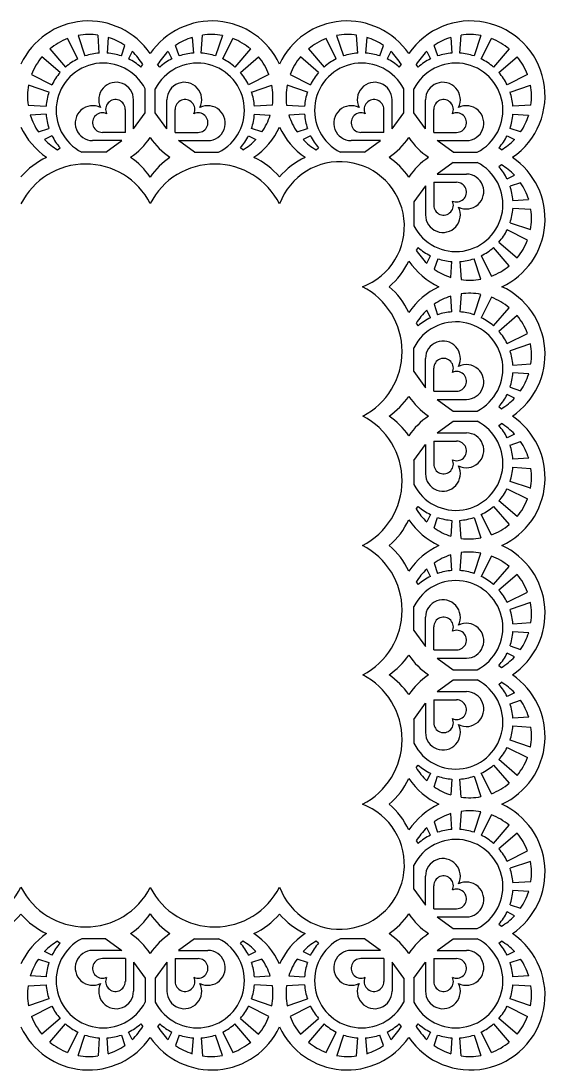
# Model space of a CAD drawing. Extents: x 252 to 535, y 219 to 426.
# Drawn here: x 431.4 to 534.9, y 218.9 to 426 of the extents above; entities that cross this region are included whole.
import ezdxf

# ---------------------------------------------------------------- set-up
doc = ezdxf.new("R2010")
doc.units = 0
doc.layers.get('0').update_dxf_attribs({"linetype": 'CONTINUOUS'})

msp = doc.modelspace()

# ---------------------------------------------------------------- linework, layer by layer
for p, q in [((442.63, 418.47), (440.63, 422.5)), ((442.71, 423.08), (444.06, 419.07)), ((446.88, 419.63), (446.64, 423.18)), ((448.64, 422.74), (448.43, 419.63)), ((465.27, 422.74), (465.48, 419.63)), ((467.03, 419.63), (467.27, 423.18)), ((471.2, 423.08), (469.86, 419.07)), ((471.29, 418.47), (473.28, 422.5)), ((493.69, 418.47), (491.7, 422.5)), ((493.77, 423.08), (495.12, 419.07)), ((497.95, 419.63), (497.71, 423.18)), ((499.71, 422.74), (499.5, 419.63)), ((516.34, 422.74), (516.55, 419.63)), ((518.1, 419.63), (518.34, 423.18)), ((522.27, 423.08), (520.92, 419.07)), ((522.35, 418.47), (524.35, 422.5)), ((437.12, 420.44), (440.23, 416.87)), ((451.25, 419.07), (451.95, 421.13)), ((462.66, 419.07), (461.96, 421.13)), ((476.79, 420.44), (473.68, 416.87)), ((488.19, 420.44), (491.3, 416.87)), ((502.32, 419.07), (503.01, 421.13)), ((513.73, 419.07), (513.03, 421.13)), ((527.86, 420.44), (524.75, 416.87)), ((439.14, 415.78), (435.57, 418.89)), ((453.41, 419.94), (452.68, 418.47)), ((460.5, 419.94), (461.23, 418.47)), ((474.77, 415.78), (478.34, 418.89)), ((490.21, 415.78), (486.64, 418.89)), ((504.48, 419.94), (503.75, 418.47)), ((511.57, 419.94), (512.3, 418.47)), ((525.84, 415.78), (529.41, 418.89)), ((455.08, 416.87), (455.49, 417.35)), ((458.83, 416.87), (458.42, 417.35)), ((506.15, 416.87), (506.56, 417.35)), ((509.9, 416.87), (509.49, 417.35)), ((433.51, 415.38), (437.54, 413.38)), ((480.4, 415.38), (476.37, 413.38)), ((484.58, 415.38), (488.6, 413.38)), ((531.47, 415.38), (527.44, 413.38)), ((436.94, 411.95), (432.93, 413.3)), ((455.96, 407.83), (455.96, 412.55)), ((457.96, 407.83), (457.96, 412.55)), ((476.97, 411.95), (480.98, 413.3)), ((488.01, 411.95), (484, 413.3)), ((507.02, 407.83), (507.02, 412.55)), ((509.02, 407.83), (509.02, 412.55)), ((528.04, 411.95), (532.05, 413.3)), ((453.66, 404.66), (453.66, 410.43)), ((460.26, 404.66), (460.26, 410.43)), ((504.72, 404.66), (504.72, 410.43)), ((511.32, 404.66), (511.32, 410.43)), ((432.83, 409.37), (436.38, 409.13)), ((452.04, 403.97), (452.04, 408.51)), ((461.87, 403.97), (461.87, 408.51)), ((481.08, 409.37), (477.53, 409.13)), ((483.9, 409.37), (487.45, 409.13)), ((503.11, 403.97), (503.11, 408.51)), ((512.94, 403.97), (512.94, 408.51)), ((532.15, 409.37), (528.6, 409.13)), ((436.38, 407.58), (433.27, 407.37)), ((453.66, 404.66), (455.96, 407.83)), ((460.26, 404.66), (457.96, 407.83)), ((477.53, 407.58), (480.64, 407.37)), ((487.45, 407.58), (484.34, 407.37)), ((504.72, 404.66), (507.02, 407.83)), ((511.32, 404.66), (509.02, 407.83)), ((528.6, 407.58), (531.7, 407.37)), ((434.88, 404.06), (436.94, 404.76)), ((452.04, 403.97), (447.5, 403.97)), ((461.87, 403.97), (466.41, 403.97)), ((479.03, 404.06), (476.97, 404.76)), ((485.95, 404.06), (488.01, 404.76)), ((503.11, 403.97), (498.57, 403.97)), ((512.94, 403.97), (517.48, 403.97)), ((530.09, 404.06), (528.04, 404.76)), ((437.54, 403.33), (436.07, 402.6)), ((451.35, 402.36), (445.58, 402.36)), ((448.18, 400.06), (451.35, 402.36)), ((465.73, 400.06), (462.56, 402.36)), ((462.56, 402.36), (468.33, 402.36)), ((476.37, 403.33), (477.84, 402.6)), ((488.61, 403.33), (487.14, 402.6)), ((502.42, 402.36), (496.65, 402.36)), ((499.25, 400.06), (502.42, 402.36)), ((513.63, 402.36), (519.4, 402.36)), ((516.8, 400.06), (513.63, 402.36)), ((527.44, 403.33), (528.91, 402.6)), ((438.66, 400.52), (439.14, 400.93)), ((448.18, 400.06), (443.46, 400.06)), ((465.73, 400.06), (470.45, 400.06)), ((475.25, 400.52), (474.77, 400.93)), ((489.73, 400.52), (490.21, 400.93)), ((499.25, 400.06), (494.53, 400.06)), ((516.8, 400.06), (521.52, 400.06)), ((526.32, 400.52), (525.84, 400.93)), ((516.8, 398.06), (513.63, 395.76)), ((516.8, 398.06), (521.52, 398.06)), ((526.32, 397.59), (525.84, 397.18)), ((513.63, 395.76), (519.4, 395.76)), ((527.44, 394.79), (528.91, 395.51)), ((511.32, 393.45), (509.02, 390.28)), ((511.32, 393.45), (511.32, 387.68)), ((512.94, 394.14), (517.48, 394.14)), ((512.94, 394.14), (512.94, 389.6)), ((530.09, 394.05), (528.04, 393.36)), ((509.02, 390.28), (509.02, 385.56)), ((528.6, 390.53), (531.7, 390.74)), ((532.15, 388.74), (528.6, 388.98)), ((528.04, 386.16), (532.05, 384.81)), ((531.47, 382.73), (527.44, 384.73)), ((509.9, 381.24), (509.49, 380.76)), ((527.86, 377.67), (524.75, 381.24)), ((525.84, 382.33), (529.41, 379.22)), ((511.57, 378.17), (512.3, 379.64)), ((513.73, 379.04), (513.03, 376.98)), ((522.27, 375.03), (520.92, 379.04)), ((522.35, 379.64), (524.35, 375.62)), ((516.34, 375.37), (516.55, 378.48)), ((518.1, 378.48), (518.34, 374.93)), ((516.55, 368.56), (516.34, 371.67)), ((518.34, 372.11), (518.1, 368.56)), ((520.92, 368), (522.27, 372.01)), ((524.35, 371.43), (522.35, 367.41)), ((512.29, 367.4), (511.57, 368.87)), ((513.03, 370.06), (513.72, 368)), ((524.75, 365.81), (527.86, 369.38)), ((529.41, 367.82), (525.84, 364.71)), ((509.49, 366.28), (509.9, 365.8)), ((527.44, 362.32), (531.46, 364.32)), ((509.02, 356.76), (509.02, 361.48)), ((532.05, 362.24), (528.04, 360.89)), ((511.32, 353.59), (511.32, 359.36)), ((528.6, 358.06), (532.15, 358.31)), ((509.02, 356.76), (511.32, 353.59)), ((512.94, 352.9), (512.94, 357.44)), ((531.71, 356.3), (528.6, 356.51)), ((512.94, 352.9), (517.48, 352.9)), ((528.91, 351.53), (527.44, 352.26)), ((528.04, 353.69), (530.1, 353)), ((513.63, 351.29), (519.4, 351.29)), ((513.63, 351.29), (516.8, 348.99)), ((516.8, 348.99), (521.52, 348.99)), ((525.84, 349.86), (526.32, 349.45)), ((513.63, 344.69), (516.8, 346.99)), ((516.8, 346.99), (521.52, 346.99)), ((525.84, 346.11), (526.32, 346.52)), ((513.63, 344.69), (519.4, 344.69)), ((528.91, 344.44), (527.44, 343.71)), ((509.02, 339.21), (511.32, 342.38)), ((511.32, 342.38), (511.32, 336.61)), ((512.94, 343.07), (517.48, 343.07)), ((512.94, 343.07), (512.94, 338.53)), ((528.04, 342.28), (530.1, 342.98)), ((531.71, 339.67), (528.6, 339.46)), ((509.02, 339.21), (509.02, 334.49)), ((528.6, 337.91), (532.15, 337.67)), ((527.44, 333.66), (531.46, 331.66)), ((532.05, 333.74), (528.04, 335.09)), ((529.41, 328.15), (525.84, 331.26)), ((509.49, 329.69), (509.9, 330.17)), ((524.75, 330.17), (527.86, 326.6)), ((512.29, 328.57), (511.57, 327.1)), ((513.03, 325.92), (513.72, 327.97)), ((516.55, 327.41), (516.34, 324.31)), ((518.34, 323.86), (518.1, 327.41)), ((520.92, 327.97), (522.27, 323.96)), ((524.35, 324.54), (522.35, 328.57)), ((518.34, 321.04), (518.1, 317.49)), ((520.92, 316.93), (522.27, 320.94)), ((513.03, 318.99), (513.72, 316.93)), ((516.55, 317.49), (516.34, 320.6)), ((524.35, 320.36), (522.35, 316.34)), ((512.29, 316.34), (511.57, 317.8)), ((524.75, 314.74), (527.86, 318.31)), ((509.49, 315.21), (509.9, 314.73)), ((529.41, 316.75), (525.84, 313.64)), ((527.44, 311.25), (531.46, 313.25)), ((532.05, 311.17), (528.04, 309.82)), ((509.02, 305.69), (509.02, 310.41)), ((511.32, 302.52), (511.32, 308.29)), ((528.6, 306.99), (532.15, 307.24)), ((509.02, 305.69), (511.32, 302.52)), ((512.94, 301.83), (512.94, 306.37)), ((531.71, 305.23), (528.6, 305.44)), ((528.04, 302.62), (530.1, 301.93)), ((512.94, 301.83), (517.48, 301.83)), ((513.63, 300.22), (516.8, 297.92)), ((513.63, 300.22), (519.4, 300.22)), ((528.91, 300.46), (527.44, 301.19)), ((525.84, 298.79), (526.32, 298.38)), ((516.8, 297.92), (521.52, 297.92)), ((513.63, 293.62), (516.8, 295.92)), ((516.8, 295.92), (521.52, 295.92)), ((525.84, 295.04), (526.32, 295.45)), ((512.94, 292), (517.48, 292)), ((512.94, 292), (512.94, 287.46)), ((513.63, 293.62), (519.4, 293.62)), ((528.91, 293.37), (527.44, 292.65)), ((509.02, 288.14), (511.32, 291.31)), ((511.32, 291.31), (511.32, 285.54)), ((528.04, 291.22), (530.1, 291.91)), ((509.02, 288.14), (509.02, 283.42)), ((531.71, 288.6), (528.6, 288.39)), ((528.6, 286.84), (532.15, 286.6)), ((532.05, 282.67), (528.04, 284.02)), ((527.44, 282.59), (531.46, 280.59)), ((529.41, 277.08), (525.84, 280.19)), ((509.49, 278.62), (509.9, 279.1)), ((512.29, 277.5), (511.57, 276.03)), ((524.35, 273.48), (522.35, 277.5)), ((524.75, 279.1), (527.86, 275.53)), ((513.03, 274.85), (513.72, 276.91)), ((516.55, 276.34), (516.34, 273.24)), ((518.34, 272.79), (518.1, 276.34)), ((520.92, 276.9), (522.27, 272.89)), ((516.55, 266.42), (516.34, 269.53)), ((518.34, 269.97), (518.1, 266.42)), ((520.92, 265.86), (522.27, 269.87)), ((524.35, 269.29), (522.35, 265.27)), ((513.03, 267.92), (513.72, 265.86)), ((524.75, 263.67), (527.86, 267.24)), ((512.29, 265.27), (511.57, 266.73)), ((529.41, 265.68), (525.84, 262.57)), ((509.49, 264.14), (509.9, 263.67)), ((527.44, 260.18), (531.46, 262.18)), ((509.02, 254.62), (509.02, 259.34)), ((532.05, 260.1), (528.04, 258.75)), ((511.32, 251.45), (511.32, 257.22)), ((512.94, 250.76), (512.94, 255.3)), ((528.6, 255.92), (532.15, 256.17)), ((509.02, 254.62), (511.32, 251.45)), ((531.71, 254.16), (528.6, 254.37)), ((512.94, 250.76), (517.48, 250.76)), ((528.04, 251.55), (530.1, 250.86)), ((513.63, 249.15), (519.4, 249.15)), ((513.63, 249.15), (516.8, 246.85)), ((528.91, 249.39), (527.44, 250.12)), ((516.8, 246.85), (521.52, 246.85)), ((525.84, 247.72), (526.32, 247.31)), ((438.66, 244.39), (439.14, 243.97)), ((448.18, 244.85), (443.46, 244.85)), ((448.18, 244.85), (451.35, 242.55)), ((465.73, 244.85), (462.56, 242.55)), ((465.73, 244.85), (470.45, 244.85)), ((475.25, 244.39), (474.77, 243.97)), ((490.21, 243.97), (489.73, 244.39)), ((499.25, 244.85), (494.53, 244.85)), ((502.42, 242.55), (499.25, 244.85)), ((513.63, 242.55), (516.8, 244.85)), ((516.8, 244.85), (521.52, 244.85)), ((525.84, 243.97), (526.32, 244.39)), ((437.54, 241.58), (436.07, 242.3)), ((451.35, 242.55), (445.58, 242.55)), ((462.56, 242.55), (468.33, 242.55)), ((476.37, 241.58), (477.84, 242.3)), ((487.14, 242.3), (488.6, 241.58)), ((502.42, 242.55), (496.65, 242.55)), ((513.63, 242.55), (519.4, 242.55)), ((528.91, 242.3), (527.44, 241.58)), ((434.88, 240.84), (436.94, 240.15)), ((452.04, 240.93), (447.5, 240.93)), ((452.04, 240.93), (452.04, 236.39)), ((453.66, 240.24), (453.66, 234.47)), ((453.66, 240.24), (455.96, 237.07)), ((460.26, 240.24), (457.96, 237.07)), ((460.26, 240.24), (460.26, 234.47)), ((461.87, 240.93), (461.87, 236.39)), ((461.87, 240.93), (466.41, 240.93)), ((479.03, 240.84), (476.97, 240.15)), ((488.01, 240.15), (485.95, 240.84)), ((503.11, 240.93), (498.57, 240.93)), ((503.11, 240.93), (503.11, 236.39)), ((507.02, 237.07), (504.72, 240.24)), ((504.72, 240.24), (504.72, 234.47)), ((509.02, 237.07), (511.32, 240.24)), ((511.32, 240.24), (511.32, 234.47)), ((512.94, 240.93), (512.94, 236.39)), ((512.94, 240.93), (517.48, 240.93)), ((528.04, 240.15), (530.1, 240.84)), ((436.38, 237.32), (433.27, 237.54)), ((455.96, 237.07), (455.96, 232.35)), ((457.96, 237.07), (457.96, 232.35)), ((477.53, 237.32), (480.64, 237.54)), ((484.34, 237.53), (487.45, 237.32)), ((507.02, 237.07), (507.02, 232.35)), ((509.02, 237.07), (509.02, 232.35)), ((531.71, 237.53), (528.6, 237.32)), ((432.83, 235.53), (436.38, 235.77)), ((481.08, 235.53), (477.53, 235.77)), ((487.45, 235.77), (483.9, 235.53)), ((528.6, 235.77), (532.15, 235.53)), ((436.94, 232.95), (432.93, 231.6)), ((476.97, 232.95), (480.98, 231.6)), ((484, 231.6), (488.01, 232.95)), ((532.05, 231.6), (528.04, 232.95)), ((433.51, 229.52), (437.54, 231.52)), ((480.4, 229.52), (476.37, 231.52)), ((488.61, 231.52), (484.58, 229.52)), ((527.44, 231.52), (531.46, 229.52)), ((439.14, 229.12), (435.57, 226.01)), ((437.12, 224.46), (440.23, 228.03)), ((455.08, 228.03), (455.49, 227.55)), ((458.83, 228.03), (458.42, 227.55)), ((476.79, 224.46), (473.68, 228.03)), ((474.77, 229.12), (478.34, 226.01)), ((486.64, 226.01), (490.21, 229.12)), ((491.3, 228.03), (488.19, 224.46)), ((506.56, 227.55), (506.15, 228.03)), ((509.49, 227.55), (509.9, 228.03)), ((524.75, 228.03), (527.86, 224.46)), ((529.41, 226.01), (525.84, 229.12)), ((442.63, 226.43), (440.63, 222.41)), ((442.71, 221.82), (444.06, 225.84)), ((451.25, 225.84), (451.95, 223.78)), ((453.41, 224.96), (452.68, 226.43)), ((460.5, 224.96), (461.23, 226.43)), ((462.66, 225.84), (461.96, 223.78)), ((471.2, 221.82), (469.86, 225.84)), ((471.29, 226.43), (473.28, 222.41)), ((491.7, 222.41), (493.7, 226.43)), ((495.13, 225.84), (493.78, 221.82)), ((503.02, 223.78), (502.32, 225.84)), ((503.75, 226.43), (504.48, 224.96)), ((512.29, 226.43), (511.57, 224.96)), ((513.03, 223.78), (513.72, 225.84)), ((520.92, 225.84), (522.27, 221.82)), ((524.35, 222.41), (522.35, 226.43)), ((446.88, 225.27), (446.64, 221.72)), ((448.64, 222.17), (448.43, 225.27)), ((465.27, 222.17), (465.48, 225.27)), ((467.03, 225.27), (467.27, 221.72)), ((497.71, 221.72), (497.95, 225.27)), ((499.5, 225.27), (499.71, 222.17)), ((516.55, 225.27), (516.34, 222.17)), ((518.34, 221.72), (518.1, 225.27))]:
    msp.add_line(p, q)
for centre, radius, start, end in [((444.77, 411.24), 14.73, 34.2296, 155.0118), ((469.14, 411.24), 14.73, 24.9882, 145.7704), ((495.84, 411.24), 14.73, 34.2296, 155.0118), ((520.21, 411.24), 14.73, 304.2296, 145.7704), ((444.98, 411.03), 12.27, 110.7984, 129.8686), ((444.98, 411.03), 12.27, 82.2481, 100.6932), ((444.98, 411.03), 12.27, 55.4087, 72.6411), ((468.93, 411.03), 12.27, 107.3589, 124.5913), ((468.93, 411.03), 12.27, 79.3068, 97.7519), ((468.93, 411.03), 12.27, 50.1314, 69.2016), ((496.05, 411.03), 12.27, 110.7984, 129.8686), ((496.05, 411.03), 12.27, 82.2481, 100.6932), ((496.05, 411.03), 12.27, 55.4087, 72.6411), ((520, 411.03), 12.27, 107.3589, 124.5913), ((520, 411.03), 12.27, 79.3068, 97.7519), ((520, 411.03), 12.27, 50.1314, 69.2016), ((444.98, 411.03), 12.27, 140.1422, 159.2124), ((447.66, 408.36), 11.3, 116.4313, 131.077), ((447.66, 408.36), 11.3, 93.9313, 108.577), ((447.66, 408.36), 11.3, 71.4313, 86.077), ((447.66, 408.36), 11.3, 48.9313, 63.577), ((444.98, 411.03), 12.27, 31.022, 46.5887), ((468.93, 411.03), 12.27, 133.4113, 148.978), ((466.26, 408.36), 11.3, 116.423, 131.0687), ((466.26, 408.36), 11.3, 93.923, 108.5687), ((466.26, 408.36), 11.3, 71.423, 86.0687), ((466.26, 408.36), 11.3, 48.923, 63.5687), ((468.93, 411.03), 12.27, 20.7876, 39.8578), ((496.05, 411.03), 12.27, 140.1422, 159.2124), ((498.72, 408.36), 11.3, 116.4313, 131.077), ((498.72, 408.36), 11.3, 93.9313, 108.577), ((498.72, 408.36), 11.3, 71.4313, 86.077), ((498.72, 408.36), 11.3, 48.9313, 63.577), ((496.05, 411.03), 12.27, 31.022, 46.5887), ((520, 411.03), 12.27, 133.4113, 148.978), ((517.32, 408.36), 11.3, 116.423, 131.0687), ((517.32, 408.36), 11.3, 93.923, 108.5687), ((517.32, 408.36), 11.3, 71.423, 86.0687), ((517.32, 408.36), 11.3, 48.923, 63.5687), ((520, 411.03), 12.27, 20.7876, 39.8578), ((447.66, 408.36), 9.3, 26.8143, 243.1857), ((466.26, 408.36), 9.3, 296.8143, 153.1857), ((498.72, 408.36), 9.3, 26.8143, 243.1857), ((517.32, 408.36), 9.3, 296.8143, 153.1857), ((447.66, 408.36), 11.3, 138.9313, 153.577), ((466.26, 408.36), 11.3, 26.423, 41.0687), ((498.72, 408.36), 11.3, 138.9313, 153.577), ((517.32, 408.36), 11.3, 26.423, 41.0687), ((444.98, 411.03), 12.27, 169.3174, 187.7622), ((450.21, 410.43), 3.44, 0, 206.893), ((463.7, 410.43), 3.44, 333.107, 180), ((468.93, 411.03), 12.27, 352.2378, 10.6826), ((496.05, 411.03), 12.27, 169.3174, 187.7622), ((501.28, 410.43), 3.44, 0, 206.893), ((514.77, 410.43), 3.44, 333.107, 180), ((520, 411.03), 12.27, 352.2378, 10.6826), ((447.66, 408.36), 11.3, 161.4313, 176.077), ((450.09, 408.51), 1.94, 0, 205.466), ((463.82, 408.51), 1.94, 334.534, 180), ((466.26, 408.36), 11.3, 3.923, 18.5687), ((498.72, 408.36), 11.3, 161.4313, 176.077), ((501.16, 408.51), 1.94, 0, 205.466), ((514.89, 408.51), 1.94, 334.534, 180), ((517.32, 408.36), 11.3, 3.923, 18.5687), ((445.58, 405.8), 3.44, 63.107, 270), ((447.5, 405.92), 1.94, 64.534, 270), ((466.41, 405.92), 1.94, 270, 115.466), ((468.33, 405.8), 3.44, 270, 116.893), ((496.65, 405.8), 3.44, 63.107, 270), ((498.57, 405.92), 1.94, 64.534, 270), ((517.48, 405.92), 1.94, 270, 115.466), ((519.4, 405.8), 3.44, 270, 116.893), ((444.98, 411.03), 12.27, 197.369, 214.6008), ((447.66, 408.36), 11.3, 183.9313, 198.577), ((466.26, 408.36), 11.3, 341.423, 356.0687), ((468.93, 411.03), 12.27, 325.3992, 342.631), ((496.05, 411.03), 12.27, 197.369, 214.6008), ((498.72, 408.36), 11.3, 183.9313, 198.577), ((517.32, 408.36), 11.3, 341.423, 356.0687), ((520, 411.03), 12.27, 325.3992, 342.631), ((444.77, 411.24), 14.73, 204.9882, 235.7704), ((469.14, 411.24), 14.73, 304.2296, 335.0118), ((495.84, 411.24), 14.73, 204.9882, 235.7704), ((444.98, 411.03), 12.27, 223.4205, 238.9865), ((447.66, 408.36), 11.3, 206.4313, 221.077), ((444.77, 411.24), 14.73, 304.2296, 325.7704), ((469.14, 411.24), 14.73, 214.2296, 235.7704), ((466.26, 408.36), 11.3, 318.923, 333.5687), ((468.93, 411.03), 12.27, 301.0135, 316.5795), ((496.05, 411.03), 12.27, 223.4205, 238.9865), ((498.72, 408.36), 11.3, 206.4313, 221.077), ((495.84, 411.24), 14.73, 304.2296, 325.7704), ((520.21, 411.24), 14.73, 214.2296, 235.7704), ((517.32, 408.36), 11.3, 318.923, 333.5687), ((520, 411.03), 12.27, 301.0135, 316.5795), ((442.69, 385.69), 14.73, 114.8821, 139.8746), ((444.21, 383.41), 14.33, 27.1919, 153.135), ((444.77, 386.87), 14.73, 34.2296, 55.7704), ((469.14, 386.87), 14.73, 124.2296, 145.7704), ((469.7, 383.41), 14.33, 26.865, 152.8081), ((471.22, 385.69), 14.73, 40.1254, 65.1179), ((493.76, 385.69), 14.73, 114.8821, 139.8746), ((494.43, 385.46), 12.73, 290.3316, 159.6684), ((495.84, 386.87), 14.73, 34.2296, 55.7704), ((520.21, 386.87), 14.73, 124.2296, 145.7704), ((517.32, 389.76), 9.3, 206.8143, 63.1857), ((520, 387.08), 12.27, 43.4205, 58.9865), ((520.21, 386.87), 14.73, 294.9882, 55.7704), ((519.4, 392.31), 3.44, 243.107, 90), ((517.32, 389.76), 11.3, 26.4313, 41.077), ((517.48, 392.19), 1.94, 244.534, 90), ((520, 387.08), 12.27, 17.369, 34.6008), ((517.32, 389.76), 11.3, 3.9313, 18.577), ((514.77, 387.68), 3.44, 180, 26.893), ((514.89, 389.6), 1.94, 180, 25.466), ((517.32, 389.76), 11.3, 341.4313, 356.077), ((520, 387.08), 12.27, 349.3174, 7.7622), ((517.32, 389.76), 11.3, 318.9313, 333.577), ((517.32, 389.76), 11.3, 228.9313, 243.577), ((517.32, 389.76), 11.3, 296.4313, 311.077), ((520, 387.08), 12.27, 320.1422, 339.2124), ((520, 387.08), 12.27, 211.022, 226.5887), ((517.32, 389.76), 11.3, 251.4313, 266.077), ((517.32, 389.76), 11.3, 273.9313, 288.577), ((494.66, 384.79), 14.73, 310.1254, 335.1179), ((520.21, 386.87), 14.73, 214.2296, 245.0118), ((520, 387.08), 12.27, 235.4087, 252.6411), ((520, 387.08), 12.27, 290.7984, 309.8686), ((520, 387.08), 12.27, 262.2481, 280.6932), ((492.38, 360.73), 14.33, 297.1919, 63.135), ((494.66, 362.26), 14.73, 24.8821, 49.8746), ((520.21, 360.17), 14.73, 114.9882, 145.7704), ((520.21, 360.17), 14.73, 304.2296, 65.0118), ((520, 359.96), 12.27, 107.369, 124.6008), ((520, 359.96), 12.27, 79.3174, 97.7622), ((520, 359.96), 12.27, 50.1422, 69.2124), ((520, 359.96), 12.27, 133.4205, 148.9865), ((517.32, 357.29), 11.3, 93.9313, 108.577), ((517.32, 357.29), 11.3, 71.4313, 86.077), ((517.32, 357.29), 9.3, 296.8143, 153.1857), ((517.32, 357.29), 11.3, 116.4313, 131.077), ((517.32, 357.29), 11.3, 48.9313, 63.577), ((520, 359.96), 12.27, 20.7984, 39.8686), ((517.32, 357.29), 11.3, 26.4313, 41.077), ((514.77, 359.36), 3.44, 333.107, 180), ((517.32, 357.29), 11.3, 3.9313, 18.577), ((520, 359.96), 12.27, 352.2481, 10.6932), ((514.89, 357.44), 1.94, 334.534, 180), ((519.4, 354.73), 3.44, 270, 116.893), ((517.48, 354.85), 1.94, 270, 115.466), ((517.32, 357.29), 11.3, 341.4313, 356.077), ((520, 359.96), 12.27, 325.4087, 342.6411), ((517.32, 357.29), 11.3, 318.9313, 333.577), ((495.84, 360.17), 14.73, 304.2296, 325.7704), ((520.21, 360.17), 14.73, 214.2296, 235.7704), ((520, 359.96), 12.27, 301.022, 316.5887), ((492.38, 335.24), 14.33, 296.865, 62.8081), ((495.84, 335.81), 14.73, 34.2296, 55.7704), ((520.21, 335.81), 14.73, 124.2296, 145.7704), ((520.21, 335.81), 14.73, 294.9882, 55.7704), ((517.32, 338.69), 9.3, 206.8143, 63.1857), ((517.32, 338.69), 11.3, 26.423, 41.0687), ((520, 336.01), 12.27, 43.4113, 58.978), ((519.4, 341.24), 3.44, 243.107, 90), ((517.48, 341.12), 1.94, 244.534, 90), ((517.32, 338.69), 11.3, 3.923, 18.5687), ((520, 336.01), 12.27, 17.3589, 34.5913), ((514.77, 336.61), 3.44, 180, 26.893), ((514.89, 338.53), 1.94, 180, 25.466), ((517.32, 338.69), 11.3, 341.423, 356.0687), ((520, 336.01), 12.27, 349.3068, 7.7519), ((517.32, 338.69), 11.3, 318.923, 333.5687), ((520, 336.01), 12.27, 320.1314, 339.2016), ((520, 336.01), 12.27, 211.0135, 226.5795), ((517.32, 338.69), 11.3, 228.923, 243.5687), ((517.32, 338.69), 11.3, 296.423, 311.0687), ((494.66, 333.72), 14.73, 310.1254, 335.1179), ((520.21, 335.81), 14.73, 214.2296, 245.0118), ((517.32, 338.69), 11.3, 251.423, 266.0687), ((517.32, 338.69), 11.3, 273.923, 288.5687), ((520, 336.01), 12.27, 235.3992, 252.631), ((520, 336.01), 12.27, 290.7876, 309.8578), ((520, 336.01), 12.27, 262.2378, 280.6826), ((492.38, 309.67), 14.33, 297.1919, 63.135), ((494.66, 311.19), 14.73, 24.8821, 49.8746), ((520.21, 309.1), 14.73, 114.9882, 145.7704), ((520, 308.89), 12.27, 79.3174, 97.7622), ((520.21, 309.1), 14.73, 304.2296, 65.0118), ((520, 308.89), 12.27, 107.369, 124.6008), ((520, 308.89), 12.27, 50.1422, 69.2124), ((520, 308.89), 12.27, 133.4205, 148.9865), ((517.32, 306.22), 11.3, 93.9313, 108.577), ((517.32, 306.22), 11.3, 71.4313, 86.077), ((517.32, 306.22), 9.3, 296.8143, 153.1857), ((517.32, 306.22), 11.3, 116.4313, 131.077), ((517.32, 306.22), 11.3, 48.9313, 63.577), ((520, 308.89), 12.27, 20.7984, 39.8686), ((517.32, 306.22), 11.3, 26.4313, 41.077), ((514.77, 308.29), 3.44, 333.107, 180), ((520, 308.89), 12.27, 352.2481, 10.6932), ((517.32, 306.22), 11.3, 3.9313, 18.577), ((514.89, 306.37), 1.94, 334.534, 180), ((519.4, 303.66), 3.44, 270, 116.893), ((517.48, 303.78), 1.94, 270, 115.466), ((517.32, 306.22), 11.3, 341.4313, 356.077), ((520, 308.89), 12.27, 325.4087, 342.6411), ((495.84, 309.1), 14.73, 304.2296, 325.7704), ((520.21, 309.1), 14.73, 214.2296, 235.7704), ((517.32, 306.22), 11.3, 318.9313, 333.577), ((520, 308.89), 12.27, 301.022, 316.5887), ((492.38, 284.17), 14.33, 296.865, 62.8081), ((495.84, 284.74), 14.73, 34.2296, 55.7704), ((520.21, 284.74), 14.73, 124.2296, 145.7704), ((520.21, 284.74), 14.73, 294.9882, 55.7704), ((517.32, 287.62), 9.3, 206.8143, 63.1857), ((517.32, 287.62), 11.3, 26.423, 41.0687), ((520, 284.94), 12.27, 43.4113, 58.978), ((517.48, 290.06), 1.94, 244.534, 90), ((519.4, 290.17), 3.44, 243.107, 90), ((517.32, 287.62), 11.3, 3.923, 18.5687), ((520, 284.94), 12.27, 17.3589, 34.5913), ((514.89, 287.46), 1.94, 180, 25.466), ((514.77, 285.54), 3.44, 180, 26.893), ((517.32, 287.62), 11.3, 341.423, 356.0687), ((520, 284.94), 12.27, 349.3068, 7.7519), ((517.32, 287.62), 11.3, 318.923, 333.5687), ((520, 284.94), 12.27, 320.1314, 339.2016), ((520, 284.94), 12.27, 211.0135, 226.5795), ((517.32, 287.62), 11.3, 228.923, 243.5687), ((517.32, 287.62), 11.3, 296.423, 311.0687), ((494.66, 282.65), 14.73, 310.1254, 335.1179), ((520.21, 284.74), 14.73, 214.2296, 245.0118), ((517.32, 287.62), 11.3, 251.423, 266.0687), ((517.32, 287.62), 11.3, 273.923, 288.5687), ((520, 284.94), 12.27, 290.7876, 309.8578), ((520, 284.94), 12.27, 235.3992, 252.631), ((494.43, 259.44), 12.73, 200.3316, 69.6684), ((494.66, 260.12), 14.73, 24.8821, 49.8746), ((520.21, 258.03), 14.73, 114.9882, 145.7704), ((520, 284.94), 12.27, 262.2378, 280.6826), ((520.21, 258.03), 14.73, 304.2296, 65.0118), ((520, 257.82), 12.27, 107.369, 124.6008), ((520, 257.82), 12.27, 79.3174, 97.7622), ((520, 257.82), 12.27, 50.1422, 69.2124), ((520, 257.82), 12.27, 133.4205, 148.9865), ((517.32, 255.15), 11.3, 116.4313, 131.077), ((517.32, 255.15), 11.3, 93.9313, 108.577), ((517.32, 255.15), 11.3, 71.4313, 86.077), ((517.32, 255.15), 11.3, 48.9313, 63.577), ((520, 257.82), 12.27, 20.7984, 39.8686), ((517.32, 255.15), 9.3, 296.8143, 153.1857), ((517.32, 255.15), 11.3, 26.4313, 41.077), ((514.77, 257.22), 3.44, 333.107, 180), ((520, 257.82), 12.27, 352.2481, 10.6932), ((514.89, 255.3), 1.94, 334.534, 180), ((517.32, 255.15), 11.3, 3.9313, 18.577), ((418.63, 261.5), 14.33, 207.1919, 333.135), ((444.21, 261.5), 14.33, 206.865, 332.8081), ((469.7, 261.5), 14.33, 207.1919, 333.135), ((519.4, 252.59), 3.44, 270, 116.893), ((517.48, 252.71), 1.94, 270, 115.466), ((517.32, 255.15), 11.3, 341.4313, 356.077), ((520, 257.82), 12.27, 325.4087, 342.6411), ((420.16, 259.21), 14.73, 294.8821, 319.8746), ((442.69, 259.21), 14.73, 220.1254, 245.1179), ((444.77, 258.03), 14.73, 304.2296, 325.7704), ((469.14, 258.03), 14.73, 214.2296, 235.7704), ((471.22, 259.21), 14.73, 294.8821, 319.8746), ((493.76, 259.21), 14.73, 220.1254, 245.1179), ((495.84, 258.03), 14.73, 304.2296, 325.7704), ((520.21, 258.03), 14.73, 214.2296, 235.7704), ((517.32, 255.15), 11.3, 318.9313, 333.577), ((520, 257.82), 12.27, 301.022, 316.5887), ((444.77, 233.67), 14.73, 124.2296, 155.0118), ((444.98, 233.87), 12.27, 121.0135, 136.5795), ((447.66, 236.55), 9.3, 116.8143, 333.1857), ((444.77, 233.67), 14.73, 34.2296, 55.7704), ((469.14, 233.67), 14.73, 124.2296, 145.7704), ((466.26, 236.55), 9.3, 206.8143, 63.1857), ((468.93, 233.87), 12.27, 43.4205, 58.9865), ((469.14, 233.67), 14.73, 24.9882, 55.7704), ((495.84, 233.67), 14.73, 124.2296, 155.0118), ((496.05, 233.87), 12.27, 121.022, 136.5887), ((498.72, 236.55), 9.3, 116.8143, 333.1857), ((495.84, 233.67), 14.73, 34.2296, 55.7704), ((520.21, 233.67), 14.73, 214.2296, 55.7704), ((520.21, 233.67), 14.73, 124.2296, 145.7704), ((517.32, 236.55), 9.3, 206.8143, 63.1857), ((520, 233.87), 12.27, 43.4113, 58.978), ((447.66, 236.55), 11.3, 138.923, 153.5687), ((445.58, 239.1), 3.44, 90, 296.893), ((468.33, 239.1), 3.44, 243.107, 90), ((466.26, 236.55), 11.3, 26.4313, 41.077), ((498.72, 236.55), 11.3, 138.9313, 153.577), ((496.65, 239.1), 3.44, 90, 296.893), ((519.4, 239.1), 3.44, 243.107, 90), ((517.32, 236.55), 11.3, 26.423, 41.0687), ((444.98, 233.87), 12.27, 145.3992, 162.631), ((447.5, 238.99), 1.94, 90, 295.466), ((466.41, 238.99), 1.94, 244.534, 90), ((468.93, 233.87), 12.27, 17.369, 34.6008), ((496.05, 233.87), 12.27, 145.4087, 162.6411), ((498.57, 238.99), 1.94, 90, 295.466), ((517.48, 238.99), 1.94, 244.534, 90), ((520, 233.87), 12.27, 17.3589, 34.5913), ((447.66, 236.55), 11.3, 161.423, 176.0687), ((466.26, 236.55), 11.3, 3.9313, 18.577), ((498.72, 236.55), 11.3, 161.4313, 176.077), ((517.32, 236.55), 11.3, 3.923, 18.5687), ((450.21, 234.47), 3.44, 153.107, 360), ((450.09, 236.39), 1.94, 154.534, 360), ((463.7, 234.47), 3.44, 180, 26.893), ((463.82, 236.39), 1.94, 180, 25.466), ((501.28, 234.47), 3.44, 153.107, 360), ((501.16, 236.39), 1.94, 154.534, 360), ((514.77, 234.47), 3.44, 180, 26.893), ((514.89, 236.39), 1.94, 180, 25.466), ((444.98, 233.87), 12.27, 172.2378, 190.6826), ((447.66, 236.55), 11.3, 183.923, 198.5687), ((466.26, 236.55), 11.3, 341.4313, 356.077), ((468.93, 233.87), 12.27, 349.3174, 7.7622), ((496.05, 233.87), 12.27, 172.2481, 190.6932), ((498.72, 236.55), 11.3, 183.9313, 198.577), ((517.32, 236.55), 11.3, 341.423, 356.0687), ((520, 233.87), 12.27, 349.3068, 7.7519), ((447.66, 236.55), 11.3, 206.423, 221.0687), ((466.26, 236.55), 11.3, 318.9313, 333.577), ((498.72, 236.55), 11.3, 206.4313, 221.077), ((517.32, 236.55), 11.3, 318.923, 333.5687), ((444.98, 233.87), 12.27, 200.7876, 219.8578), ((447.66, 236.55), 11.3, 228.923, 243.5687), ((447.66, 236.55), 11.3, 296.423, 311.0687), ((466.26, 236.55), 11.3, 228.9313, 243.577), ((466.26, 236.55), 11.3, 296.4313, 311.077), ((468.93, 233.87), 12.27, 320.1422, 339.2124), ((496.05, 233.87), 12.27, 200.7984, 219.8686), ((498.72, 236.55), 11.3, 228.9313, 243.577), ((498.72, 236.55), 11.3, 296.4313, 311.077), ((517.32, 236.55), 11.3, 228.923, 243.5687), ((517.32, 236.55), 11.3, 296.423, 311.0687), ((520, 233.87), 12.27, 320.1314, 339.2016), ((444.77, 233.67), 14.73, 204.9882, 325.7704), ((447.66, 236.55), 11.3, 251.423, 266.0687), ((447.66, 236.55), 11.3, 273.923, 288.5687), ((444.98, 233.87), 12.27, 313.4113, 328.978), ((469.14, 233.67), 14.73, 214.2296, 335.0118), ((468.93, 233.87), 12.27, 211.022, 226.5887), ((466.26, 236.55), 11.3, 251.4313, 266.077), ((466.26, 236.55), 11.3, 273.9313, 288.577), ((495.84, 233.67), 14.73, 204.9882, 325.7704), ((498.72, 236.55), 11.3, 251.4313, 266.077), ((498.72, 236.55), 11.3, 273.9313, 288.577), ((496.05, 233.87), 12.27, 313.4205, 328.9865), ((520, 233.87), 12.27, 211.0135, 226.5795), ((517.32, 236.55), 11.3, 251.423, 266.0687), ((517.32, 236.55), 11.3, 273.923, 288.5687), ((444.98, 233.87), 12.27, 230.1314, 249.2016), ((444.98, 233.87), 12.27, 287.3589, 304.5913), ((468.93, 233.87), 12.27, 235.4087, 252.6411), ((468.93, 233.87), 12.27, 290.7984, 309.8686), ((496.05, 233.87), 12.27, 230.1422, 249.2124), ((496.05, 233.87), 12.27, 287.369, 304.6008), ((520, 233.87), 12.27, 235.3992, 252.631), ((520, 233.87), 12.27, 290.7876, 309.8578), ((444.98, 233.87), 12.27, 259.3068, 277.7519), ((468.93, 233.87), 12.27, 262.2481, 280.6932), ((496.05, 233.87), 12.27, 259.3174, 277.7622), ((520, 233.87), 12.27, 262.2378, 280.6826)]:
    msp.add_arc(centre, radius, start, end)

doc.saveas('drawing.dxf')
